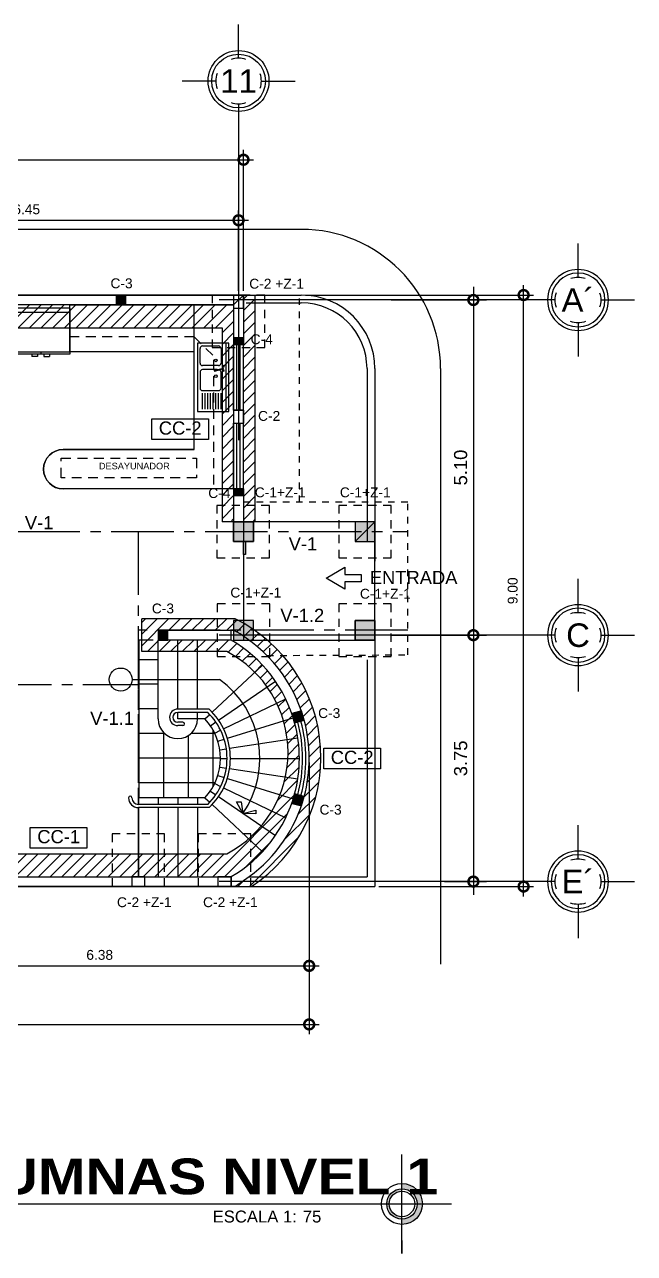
# Model space of a CAD drawing. Header units: inches. Extents: x -370 to 18, y -197 to 199.
# Drawn here: x -301.86 to -292.58, y 17.52 to 36.22 of the extents above; entities that cross this region are included whole.
import ezdxf
from ezdxf.enums import TextEntityAlignment as Align

# ---------------------------------------------------------------- set-up
doc = ezdxf.new("R2010")
doc.units = ezdxf.units.IN
doc.header["$MEASUREMENT"] = 0
doc.header["$PDMODE"] = 34
doc.header["$PDSIZE"] = 0.2
for name, pattern in [('CENTER2', [28.575, 19.05, -3.175, 3.175, -3.175]), ('DASHED', [0.75, 0.5, -0.25]), ('DASHED2', [0.375, 0.25, -0.125]), ('RAYITAS', [0.375, 0.25, -0.125])]:
    doc.linetypes.add(name, pattern=pattern)
for name, color, linetype in [('artefactos', 1, 'Continuous'), ('aux2', 194, 'Continuous'), ('MUEBLES', 7, 'Continuous')]:
    doc.layers.add(name, color=color, linetype=linetype)
doc.styles.add('1', font='arial.ttf')
doc.styles.add('2', font='')
doc.styles.get("Standard").update_dxf_attribs({"font": 'arial.ttf'})
doc.styles.get('2').set_extended_font_data('Arial Black')
doc.dimstyles.new('E100', dxfattribs={"dimtxt": 0.15, "dimasz": 0.15, "dimexe": 0.15, "dimexo": 0.0625, "dimgap": 0.09, "dimtad": 1, "dimzin": 0, "dimdsep": 46, "dimtxsty": 'Standard', "dimblk": 'DOTSMALL', "dimcen": 0.09, "dimdle": 0.15, "dimclrd": 1, "dimclre": 1, "dimclrt": 2, "dimazin": 0, "dimtfac": 1, "dimtofl": 0, "dimtmove": 1, "dimatfit": 1, "dimldrblk": 'OPEN90', "dimfxl": 1, "dimtolj": 1, "dimtzin": 0, "dimarcsym": 0})

# ---------------------------------------------------------------- blocks, each defined once
blk = doc.blocks.new('lp')
at = {"layer": 'artefactos', "color": 1}
for p, q in [((687.89, 606.665), (687.89, 605.365)), ((688.49, 606.665), (687.89, 606.665)), ((687.94, 606.665), (687.94, 605.365)), ((688.49, 605.365), (688.49, 606.665)), ((688.04, 606.215), (688.04, 605.915)), ((688.39, 606.265), (688.09, 606.265)), ((688.44, 605.915), (688.44, 606.215)), ((688.159, 605.892), (687.994, 605.844)), ((688.163, 605.876), (687.996, 605.835)), ((688.116, 605.865), (688.19, 605.865)), ((688.19, 605.865), (688.39, 605.865)), ((688.04, 605.465), (688.04, 605.74)), ((688.09, 605.79), (688.19, 605.79)), ((688.19, 605.79), (688.39, 605.79)), ((688.44, 605.74), (688.44, 605.465)), ((688.39, 605.415), (688.09, 605.415)), ((687.89, 605.365), (688.49, 605.365))]:
    blk.add_line(p, q, dxfattribs=at)
for centre, radius, start, end in [((688.09, 606.215), 0.05, 90, 180), ((688.39, 606.215), 0.05, 0, 90), ((687.995, 605.84), 0.00485, 105, 285), ((688.09, 605.915), 0.05, 180, 250.9242), ((688.161, 605.884), 0.00791, 282.4753, 107.5247), ((688.39, 605.915), 0.05, 270, 0), ((688.09, 605.74), 0.05, 90, 180), ((688.39, 605.74), 0.05, 0, 90), ((688.09, 605.465), 0.05, 180, 270), ((688.39, 605.465), 0.05, 270, 0)]:
    blk.add_arc(centre, radius, start, end, dxfattribs=at)
at = {"layer": 'aux2', "color": 1}
for p, q in [((688.04, 606.615), (688.04, 606.315)), ((688.04, 606.615), (688.04, 606.315)), ((688.04, 606.615), (688.04, 606.315)), ((688.04, 606.615), (688.04, 606.315)), ((688.09, 606.615), (688.09, 606.315)), ((688.14, 606.615), (688.14, 606.315)), ((688.19, 606.615), (688.19, 606.315)), ((688.24, 606.615), (688.24, 606.315)), ((688.29, 606.615), (688.29, 606.315)), ((688.34, 606.615), (688.34, 606.315)), ((688.39, 606.615), (688.39, 606.315)), ((687.988, 605.879), (687.98, 605.873)), ((687.991, 605.874), (687.983, 605.869)), ((687.984, 605.892), (687.989, 605.885)), ((687.988, 605.895), (687.993, 605.888)), ((687.997, 605.873), (688.002, 605.866)), ((688.007, 605.892), (687.999, 605.887)), ((688.001, 605.876), (688.006, 605.869)), ((688.01, 605.887), (688.002, 605.882)), ((687.988, 605.801), (687.98, 605.806)), ((687.991, 605.805), (687.983, 605.81)), ((687.984, 605.787), (687.989, 605.794)), ((687.988, 605.784), (687.993, 605.792)), ((687.997, 605.806), (688.002, 605.813)), ((688.007, 605.787), (687.999, 605.793)), ((688.001, 605.803), (688.006, 605.81)), ((688.01, 605.792), (688.002, 605.797))]:
    blk.add_line(p, q, dxfattribs=at)
for centre, radius in [((687.995, 605.88), 0.00381), ((688.14, 605.99), 0.025), ((687.995, 605.799), 0.00381), ((688.14, 605.69), 0.025)]:
    blk.add_circle(centre, radius, dxfattribs=at)
for centre, radius, start, end in [((687.982, 605.871), 0.00259, 125, 305), ((687.986, 605.894), 0.00259, 35, 215), ((687.984, 605.882), 0.0051, 312.2939, 27.7061), ((687.993, 605.87), 0.0051, 42.2939, 117.7061), ((687.997, 605.891), 0.0051, 222.2939, 297.7061), ((688.006, 605.879), 0.0051, 132.2939, 207.7061), ((688.004, 605.867), 0.00259, 215, 35), ((688.008, 605.89), 0.00259, 305, 125), ((687.982, 605.808), 0.00259, 55, 235), ((687.986, 605.786), 0.00259, 145, 325), ((687.984, 605.797), 0.0051, 332.2939, 47.7061), ((687.993, 605.809), 0.0051, 242.2939, 317.7061), ((687.997, 605.788), 0.0051, 62.2939, 137.7061), ((688.006, 605.801), 0.0051, 152.2939, 227.7061), ((688.004, 605.812), 0.00259, 325, 145), ((688.008, 605.79), 0.00259, 235, 55)]:
    blk.add_arc(centre, radius, start, end, dxfattribs=at)
blk = doc.blocks.new('A$C78C0248E')
at = {"layer": 'artefactos', "color": 2}
for p, q in [((0.244, 0.263), (-0.325, 0.263)), ((-0.325, 0.263), (-0.325, -0.186)), ((0.244, 0.263), (0.244, -0.186)), ((0.244, 0.223), (-0.325, 0.223)), ((0.244, -0.166), (-0.325, -0.166)), ((0.244, -0.186), (-0.325, -0.186)), ((-0.127, -0.186), (-0.127, -0.206)), ((-0.071, -0.206), (-0.127, -0.206)), ((-0.071, -0.186), (-0.071, -0.206)), ((-0.04, -0.166), (-0.04, -0.186)), ((-0.009, -0.186), (-0.009, -0.206)), ((-0.009, -0.206), (0.047, -0.206)), ((0.047, -0.186), (0.047, -0.206))]:
    blk.add_line(p, q, dxfattribs=at)
blk = doc.blocks.new('EJE NORTE NUEVO')
at = {"color": 8}
for p, q in [((0, 3.252), (0, 3.764)), ((-0.347, 2.905), (-0.859, 2.905)), ((0.347, 2.905), (0.859, 2.905))]:
    blk.add_line(p, q, dxfattribs=at)
at = {"color": 2, "linetype": 'CENTER2'}
blk.add_line((0, 2.558), (0, -2.558), dxfattribs=at)
at = {"color": 8}
blk.add_circle((0, 2.905), 0.463, dxfattribs=at)
at = {"color": 4}
blk.add_circle((0, 2.905), 0.409, dxfattribs=at)
at = {"color": 8}
for start, end in [(71.4161, 108.5839), (160.6993, 199.2784), (341.7694, 18.2529), (251.0526, 288.9474)]:
    blk.add_arc((0, 2.905), 0.347, start, end, dxfattribs=at)
at = {"color": 4}
blk.add_attdef('A', text='', height=0.358, dxfattribs=at).set_placement((0, 2.905), align=Align.MIDDLE_CENTER)
blk = doc.blocks.new('_DotSmall')
at = {"color": 0, "linetype": 'ByBlock', "const_width": 0.5}
blk.add_lwpolyline([(-0.0625, 0, 1), (0.0625, 0, 1)], format="xyb", close=True, dxfattribs=at)
blk = doc.blocks.new('*D471')
at = {"color": 1, "lineweight": -2, "transparency": 16777216}
for p, q in [((10.475, 9.062), (10.475, 10.288)), ((16.925, 9.062), (16.925, 10.288)), ((10.325, 10.138), (17.075, 10.138))]:
    blk.add_line(p, q, dxfattribs=at)
at = {"layer": 'DEFPOINTS', "color": 0, "transparency": 16777216}
for p in [(16.925, 10.138), (10.475, 9), (16.925, 9)]:
    blk.add_point(p, dxfattribs=at)
at = {"color": 1, "lineweight": -2, "transparency": 16777216, "xscale": 0.3, "yscale": 0.3, "zscale": 0.3, "rotation": 180}
blk.add_blockref('_DotSmall', (10.475, 10.138), dxfattribs=at)
at = {"color": 1, "lineweight": -2, "transparency": 16777216, "xscale": 0.3, "yscale": 0.3, "zscale": 0.3}
blk.add_blockref('_DotSmall', (16.925, 10.138), dxfattribs=at)
at = {"color": 2, "transparency": 16777216, "insert": (13.7, 10.304), "char_height": 0.15, "attachment_point": 5}
blk.add_mtext('\\A1;6.45', dxfattribs=at)
blk = doc.blocks.new('_Open90')
at = {"color": 0, "linetype": 'ByBlock', "lineweight": -2}
for p, q in [((0, 0), (-1, 0)), ((-0.5, 0.5), (0, 0)), ((0, 0), (-0.5, -0.5))]:
    blk.add_line(p, q, dxfattribs=at)
blk = doc.blocks.new('*D472')
at = {"color": 1, "lineweight": -2, "transparency": 16777216}
for p, q in [((-0.15, 11.059), (17.15, 11.059)), ((0, 9.062), (0, 11.209)), ((17, 9.062), (17, 11.209))]:
    blk.add_line(p, q, dxfattribs=at)
at = {"layer": 'DEFPOINTS', "color": 0, "transparency": 16777216}
for p in [(17, 11.059), (0, 9), (17, 9)]:
    blk.add_point(p, dxfattribs=at)
at = {"color": 1, "lineweight": -2, "transparency": 16777216, "xscale": 0.3, "yscale": 0.3, "zscale": 0.3, "rotation": 180}
blk.add_blockref('_DotSmall', (0, 11.059), dxfattribs=at)
at = {"color": 1, "lineweight": -2, "transparency": 16777216, "xscale": 0.3, "yscale": 0.3, "zscale": 0.3}
blk.add_blockref('_DotSmall', (17, 11.059), dxfattribs=at)
at = {"color": 2, "transparency": 16777216, "insert": (8.5, 11.226), "char_height": 0.15, "attachment_point": 5}
blk.add_mtext('\\A1;17.00', dxfattribs=at)
blk = doc.blocks.new('*D475')
at = {"color": 1, "lineweight": -2, "transparency": 16777216}
for p, q in [((18, 1.887), (18, -2.248)), ((0, -0.062), (0, -2.248)), ((-0.15, -2.098), (18.15, -2.098))]:
    blk.add_line(p, q, dxfattribs=at)
at = {"layer": 'DEFPOINTS', "color": 0, "transparency": 16777216}
for p in [(18, 1.95), (0, 0), (18, -2.098)]:
    blk.add_point(p, dxfattribs=at)
at = {"color": 1, "lineweight": -2, "transparency": 16777216, "xscale": 0.3, "yscale": 0.3, "zscale": 0.3, "rotation": 180}
blk.add_blockref('_DotSmall', (0, -2.098), dxfattribs=at)
at = {"color": 1, "lineweight": -2, "transparency": 16777216, "xscale": 0.3, "yscale": 0.3, "zscale": 0.3}
blk.add_blockref('_DotSmall', (18, -2.098), dxfattribs=at)
at = {"color": 2, "transparency": 16777216, "insert": (9, -1.931), "char_height": 0.15, "attachment_point": 5}
blk.add_mtext('\\A1;18.00', dxfattribs=at)
blk = doc.blocks.new('*D476')
at = {"color": 1, "lineweight": -2, "transparency": 16777216}
for p, q in [((11.622, -0.062), (11.622, -1.357)), ((18, -0.062), (18, -1.357)), ((11.472, -1.207), (18.15, -1.207))]:
    blk.add_line(p, q, dxfattribs=at)
at = {"layer": 'DEFPOINTS', "color": 0, "transparency": 16777216}
for p in [(11.622, 0), (18, 0), (18, -1.207)]:
    blk.add_point(p, dxfattribs=at)
at = {"color": 1, "lineweight": -2, "transparency": 16777216, "xscale": 0.3, "yscale": 0.3, "zscale": 0.3, "rotation": 180}
blk.add_blockref('_DotSmall', (11.622, -1.207), dxfattribs=at)
at = {"color": 1, "lineweight": -2, "transparency": 16777216, "xscale": 0.3, "yscale": 0.3, "zscale": 0.3}
blk.add_blockref('_DotSmall', (18, -1.207), dxfattribs=at)
at = {"color": 2, "transparency": 16777216, "insert": (14.811, -1.041), "char_height": 0.15, "attachment_point": 5}
blk.add_mtext('\\A1;6.38', dxfattribs=at)
blk = doc.blocks.new('*D140')
at = {"color": 1, "lineweight": -2, "transparency": 16777216}
for p, q in [((-221.514, 114.409), (-221.514, 108.909)), ((-222.764, 114.209), (-221.314, 114.209)), ((-222.764, 109.109), (-221.314, 109.109))]:
    blk.add_line(p, q, dxfattribs=at)
at = {"layer": 'DEFPOINTS', "color": 0, "transparency": 16777216}
for p in [(-222.827, 114.209), (-222.827, 109.109), (-221.514, 109.109)]:
    blk.add_point(p, dxfattribs=at)
at = {"color": 1, "lineweight": -2, "transparency": 16777216, "xscale": 0.3, "yscale": 0.3, "zscale": 0.3}
for p, rotation in [((-221.514, 114.209), 90), ((-221.514, 109.109), 270)]:
    blk.add_blockref('_DotSmall', p, dxfattribs=dict(at, rotation=rotation))
at = {"color": 2, "transparency": 16777216, "insert": (-221.707, 111.659), "char_height": 0.2, "attachment_point": 5, "rotation": 90}
blk.add_mtext('\\A1;5.10', dxfattribs=at)
blk = doc.blocks.new('*D141')
at = {"color": 1, "lineweight": -2, "transparency": 16777216}
for p, q in [((-221.514, 109.309), (-221.514, 105.159)), ((-222.764, 109.109), (-221.314, 109.109)), ((-221.951, 105.359), (-221.314, 105.359))]:
    blk.add_line(p, q, dxfattribs=at)
at = {"layer": 'DEFPOINTS', "color": 0, "transparency": 16777216}
for p in [(-222.827, 109.109), (-222.013, 105.359), (-221.514, 105.359)]:
    blk.add_point(p, dxfattribs=at)
at = {"color": 1, "lineweight": -2, "transparency": 16777216, "xscale": 0.3, "yscale": 0.3, "zscale": 0.3}
for p, rotation in [((-221.514, 109.109), 90), ((-221.514, 105.359), 270)]:
    blk.add_blockref('_DotSmall', p, dxfattribs=dict(at, rotation=rotation))
at = {"color": 2, "transparency": 16777216, "insert": (-221.707, 107.234), "char_height": 0.2, "attachment_point": 5, "rotation": 90}
blk.add_mtext('\\A1;3.75', dxfattribs=at)
blk = doc.blocks.new('*D477')
at = {"color": 1, "lineweight": -2, "transparency": 16777216}
for p, q in [((17.942, 9), (21.414, 9)), ((21.264, -0.15), (21.264, 9.15)), ((19.062, 0), (21.414, 0))]:
    blk.add_line(p, q, dxfattribs=at)
at = {"layer": 'DEFPOINTS', "color": 0, "transparency": 16777216}
for p in [(17.88, 9), (21.264, 9), (19, 0)]:
    blk.add_point(p, dxfattribs=at)
at = {"color": 1, "lineweight": -2, "transparency": 16777216, "xscale": 0.3, "yscale": 0.3, "zscale": 0.3}
for p, rotation in [((21.264, 9), 90), ((21.264, 0), 270)]:
    blk.add_blockref('_DotSmall', p, dxfattribs=dict(at, rotation=rotation))
at = {"color": 2, "transparency": 16777216, "insert": (21.098, 4.5), "char_height": 0.15, "attachment_point": 5, "rotation": 90}
blk.add_mtext('\\A1;9.00', dxfattribs=at)
blk = doc.blocks.new('*U688')
h = blk.add_hatch(color=1)
h.paths.add_polyline_path([(22.575, 0), (22.615, 0, 0.414214), (22.829, -0.214), (22.829, -0.255, -0.414214)])
h.paths.add_polyline_path([(22.829, 0.255), (22.829, 0.214, 0.414214), (22.615, 0), (22.575, 0, -0.414214)])
h = blk.add_hatch(color=1)
h.paths.add_polyline_path([(22.829, 0.255), (22.829, 0.343, -0.414214), (23.172, 0), (23.084, 0, 0.414214)])
h.paths.add_polyline_path([(23.084, 0), (23.172, 0, -0.414214), (22.829, -0.343), (22.829, -0.255, 0.414214)])
at = {"color": 13}
for p, q in [((22.829, -0.83), (22.829, 0.83)), ((0, 0), (23.659, 0))]:
    blk.add_line(p, q, dxfattribs=at)
at = {"color": 5}
for p, q in [((22.829, 0.611), (22.829, 0.83)), ((0, 0), (0.218, 0)), ((23.441, 0), (23.659, 0)), ((22.829, -0.611), (22.829, -0.83))]:
    blk.add_line(p, q, dxfattribs=at)
at = {"color": 13}
for radius in [0.343, 0.255, 0.214]:
    blk.add_circle((22.829, 0), radius, dxfattribs=at)
at = {"color": 2, "linetype": 'Continuous', "style": '1'}
blk.add_text('ESCALA 1:', height=0.2, dxfattribs=at).set_placement((19.653, -0.311))
at = {"color": 1, "linetype": 'Continuous', "style": '2'}
blk.add_attdef('TITULO', (0.308, 0.162), '', height=0.6, dxfattribs=at)
at = {"color": 2, "linetype": 'Continuous', "style": '1'}
blk.add_attdef('DESCRIPCION', (0.308, -0.373), '', height=0.2, dxfattribs=at)
at = {"color": 2, "style": '1'}
blk.add_attdef('ESCALA', (21.166, -0.311), '', height=0.2, dxfattribs=at)
blk = doc.blocks.new('A$C4C712806')
at = {"transparency": 33554610}
h = blk.add_hatch(dxfattribs=at)
h.set_pattern_fill('NET', color=8, scale=3)
h.set_pattern_definition([(0, (303.63194, -49.56618), (0, 0.375), []), (90, (303.63194, -49.56618), (-0.375, 2e-17), [])])
h.paths.add_polyline_path([(15.4, 1.35), (16.413, 1.35, 0.394835), (16.413, 2.55), (16.3, 2.55, -1), (15.7, 2.55), (15.7, 3.75), (15.4, 3.75)])
at = {"color": 8}
for p, q in [((17.88, 10), (-1.877, 10)), ((17, 9), (13.422, 9)), ((16.85, 8.85), (17, 9)), ((17, 9), (17.88, 9)), ((17, 9), (17, 8.25)), ((16.85, 8.85), (13.422, 8.85)), ((16.25, 6.65), (16.25, 8.85)), ((16.85, 8.85), (16.85, 8.25)), ((17.043, 8.88), (17.88, 8.88)), ((16.85, 8.25), (17, 8.25)), ((18.88, 7.88), (18.88, 5.25)), ((19, 7.88), (19, 4.95)), ((20, 7.88), (20, -1.183)), ((16.85, 7.25), (16.85, 7.05)), ((16.85, 7.25), (17, 7.25)), ((17, 7.25), (17, 7.05)), ((16.85, 7.05), (17, 7.05)), ((16.85, 6.05), (16.85, 5.55)), ((16.85, 6.05), (17, 6.05)), ((17, 6.05), (17, 5.55)), ((15.7, 3.9), (16.85, 3.9)), ((15.7, 3.9), (15.7, 3.75)), ((16.811, 3.75), (15.7, 3.75)), ((15.7, 2.55), (15.7, 3.75)), ((16, 2.7), (16, 3.75)), ((16.3, 2.7), (16.3, 3.75)), ((16.811, 3.75), (16.811, 3.9)), ((19, 3.75), (19, 0)), ((16.523, 2.652), (17.289, 3.37)), ((18.88, 3.45), (18.88, 0.15)), ((16.619, 2.532), (17.485, 3.126)), ((16.697, 2.398), (17.642, 2.856)), ((16.475, 2.7), (16, 2.7)), ((16.455, 2.65), (16, 2.65)), ((16, 2.55), (16, 2.65)), ((16.3, 2.55), (16.3, 2.65)), ((16.413, 2.55), (16.486, 2.618)), ((16.413, 2.55), (16, 2.55)), ((16.079, 2.5), (16, 2.5)), ((16.079, 2.45), (16, 2.45)), ((16.496, 2.447), (16.578, 2.504)), ((16.754, 2.255), (17.757, 2.566)), ((17.923, 2.529), (17.779, 2.49)), ((16.562, 2.333), (16.652, 2.377)), ((16.788, 2.104), (17.827, 2.261)), ((16.611, 2.21), (16.706, 2.24)), ((16.64, 2.082), (16.739, 2.097)), ((16.65, 1.95), (16.75, 1.95)), ((16.8, 1.95), (17.85, 1.95)), ((16.611, 1.69), (16.706, 1.66)), ((16.64, 1.818), (16.739, 1.803)), ((16.788, 1.796), (17.827, 1.639)), ((16.562, 1.567), (16.652, 1.523)), ((16.697, 1.502), (17.642, 1.044)), ((16.754, 1.645), (17.757, 1.334)), ((15.3, 1.35), (15.3, 1.35)), ((16.413, 1.35), (15.4, 1.35)), ((15.4, 1.35), (15.4, 1.25)), ((15.7, 1.35), (15.7, 1.25)), ((16, 1.35), (16, 1.25)), ((16.3, 1.35), (16.3, 1.25)), ((16.413, 1.35), (16.486, 1.282)), ((16.496, 1.453), (16.578, 1.396)), ((16.619, 1.368), (17.485, 0.774)), ((17.923, 1.371), (17.779, 1.41)), ((16.455, 1.25), (15.4, 1.25)), ((16.475, 1.2), (15.4, 1.2)), ((15.4, 1.2), (15.4, 0.15)), ((15.4, 0.15), (15.4, 1.2)), ((15.7, 1.2), (15.7, 0.15)), ((16, 1.2), (16, 0.15)), ((16.3, 1.2), (16.3, 0.15)), ((16.523, 1.248), (17.289, 0.53)), ((0, 0), (19, 0)), ((11.697, 0.15), (16.811, 0.15)), ((16.811, 0.15), (16.811, 0)), ((17.085, 0.15), (18.88, 0.15))]:
    blk.add_line(p, q, dxfattribs=at)
at = {"color": 8, "linetype": 'RAYITAS', "ltscale": 0.3}
blk.add_line((17.85, 5.85), (17.85, 8.994), dxfattribs=at)
at = {"color": 8, "linetype": 'DASHED', "ltscale": 0.3}
for p, q in [((16.25, 8.366), (14.357, 8.366)), ((16.25, 8.366), (16.55, 8.066)), ((16.55, 6.116), (16.55, 8.066))]:
    blk.add_line(p, q, dxfattribs=at)
at = {"color": 1}
for p, q in [((16.85, 7.25), (16.85, 8.25)), ((17, 7.25), (17, 8.25)), ((16.85, 6.05), (16.85, 7.05)), ((17, 6.05), (17, 7.05))]:
    blk.add_line(p, q, dxfattribs=at)
at = {"color": 2}
for p, q in [((16.9, 7.25), (16.9, 8.25)), ((16.95, 7.25), (16.95, 8.25)), ((16.9, 6.05), (16.9, 7.05)), ((16.95, 6.05), (16.95, 7.05))]:
    blk.add_line(p, q, dxfattribs=at)
at = {"color": 8, "linetype": 'DASHED', "ltscale": 0.5}
for p in [(15.4, 1.25), (16, 3.75)]:
    blk.add_line(p, (15.4, 3.75), dxfattribs=at)
at = {"color": 8}
blk.add_lwpolyline([(16.85, 6.05), (14.257, 6.05, -1), (14.257, 6.65), (16.25, 6.65), (16.25, 8.137), (14.357, 8.137), (14.357, 8.85), (16.846, 8.85), (16.85, 6.05)], format="xyb", dxfattribs=at)
at = {"color": 8, "linetype": 'RAYITAS', "ltscale": 0.3}
blk.add_lwpolyline([(17.358, 3.516), (17.358, 3.516), (19.5, 3.525), (19.5, 5.85), (17, 5.85), (17, 5.85)], dxfattribs=at)
at = {"color": 8}
for points in [[(19, 5.55), (17, 5.55), (17, 3.75), (19, 3.75)], [(17, 5.25), (17.031, 5.25), (17.031, 5.05), (17, 5.05)]]:
    blk.add_lwpolyline(points, close=True, dxfattribs=at)
for points in [[(15.306, 3.15), (16.635, 3.15)], [(16.99, 1.113), (16.894, 1.29), (16.962, 1.29), (16.99, 1.113), (17.188, 1.163), (17.188, 1.107), (16.99, 1.113)]]:
    blk.add_lwpolyline(points, dxfattribs=at)
blk.add_circle((15.131, 3.15), 0.175, dxfattribs=at)
for centre, radius, start, end in [((17.88, 7.88), 2.12, 0, 90), ((17.88, 7.88), 1.12, 0, 90), ((17.88, 7.88), 1, 0, 90), ((15.772, 1.95), 2.078, 15.0705, 60.0096), ((15.772, 1.95), 2.228, 15.0705, 61.0594), ((15.772, 1.95), 1.478, 325.5266, 54.2687), ((16, 2.575), 0.125, 90, 270), ((16, 2.575), 0.075, 90, 270), ((15.772, 1.95), 0.978, 314.3113, 45.6887), ((15.772, 1.95), 1.028, 313.165, 46.835), ((16, 2.55), 0.3, 180, 0), ((16.079, 2.475), 0.025, 270, 90), ((15.772, 1.95), 0.878, 316.9083, 43.0917), ((15.275, 1.35), 0.025, 0, 180), ((15.4, 1.35), 0.15, 180, 270), ((15.4, 1.35), 0.1, 180, 270), ((15.772, 1.95), 2.078, 299.9904, 344.9295), ((15.772, 1.95), 2.228, 306.118, 344.9295)]:
    blk.add_arc(centre, radius, start, end, dxfattribs=at)
at = {"color": 1}
for radius in [2.078, 2.228]:
    blk.add_arc((15.772, 1.95), radius, 344.9295, 15.0705, dxfattribs=at)
at = {"color": 2}
for radius in [2.128, 2.178]:
    blk.add_arc((15.772, 1.95), radius, 344.9295, 15.0705, dxfattribs=at)
at = {"layer": 'MUEBLES', "color": 8}
for p, q in [((16.25, 6.65), (14.257, 6.65)), ((16.85, 6.05), (14.257, 6.05))]:
    blk.add_line(p, q, dxfattribs=at)
at = {"layer": 'MUEBLES', "color": 8, "linetype": 'DASHED', "ltscale": 0.3}
blk.add_lwpolyline([(16.285, 6.517), (16.285, 6.22), (14.224, 6.22), (14.224, 6.517)], close=True, dxfattribs=at)
at = {"layer": 'MUEBLES', "color": 8}
for points in [[(16.85, 5.25), (17.15, 5.25), (17.15, 5.55), (16.85, 5.55)], [(18.7, 5.25), (19, 5.25), (19, 5.55), (18.7, 5.55)], [(16.85, 3.75), (17.15, 3.75), (17.15, 4.05), (16.85, 4.05)], [(18.7, 3.75), (19, 3.75), (19, 4.05), (18.7, 4.05)]]:
    blk.add_lwpolyline(points, close=True, dxfattribs=at)
blk.add_lwpolyline([(18.544, 4.749), (18.792, 4.749), (18.792, 4.635), (18.544, 4.635), (18.544, 4.527), (18.259, 4.692), (18.544, 4.857), (18.544, 4.749)], dxfattribs=at)
blk.add_arc((14.257, 6.35), 0.3, 90, 270, dxfattribs=at)
blk.add_blockref('EJE NORTE NUEVO', (16.925, 9.352)).add_auto_attribs({'A': '11'})
ref = blk.add_blockref('EJE NORTE NUEVO', (19.187, 8.925), dxfattribs=dict(xscale=-1, rotation=270))
ref.add_attrib('A', 'A´', dxfattribs={"color": 4, "height": 0.3581}).set_placement((22.092, 8.925), align=Align.MIDDLE_CENTER)
ref = blk.add_blockref('EJE NORTE NUEVO', (19.187, 3.825), dxfattribs=dict(xscale=-1, rotation=270))
ref.add_attrib('A', 'C', dxfattribs={"color": 4, "height": 0.358}).set_placement((22.092, 3.825), align=Align.MIDDLE_CENTER)
ref = blk.add_blockref('EJE NORTE NUEVO', (19.187, 0.075), dxfattribs=dict(xscale=-1, rotation=270))
ref.add_attrib('A', 'E´', dxfattribs={"color": 4, "height": 0.3581}).set_placement((22.092, 0.075), align=Align.MIDDLE_CENTER)
at = {"layer": 'MUEBLES', "color": 8, "xscale": 1.56056294117736, "yscale": 1.56056294117736, "zscale": 1.56056294117736}
blk.add_blockref('A$C78C0248E', (13.975, 8.389), dxfattribs=at)
at = {"layer": 'MUEBLES', "color": 8, "xscale": 0.8000000000000114, "yscale": 0.8000000000000114, "zscale": 0.8000000000000114, "rotation": 180}
blk.add_blockref('lp', (567.09, 492.558), dxfattribs=at)
at = {"color": 8, "insert": (18.922, 4.802), "char_height": 0.2, "attachment_point": 1}
blk.add_mtext('ENTRADA', dxfattribs=at)
at = {"layer": 'MUEBLES', "color": 8, "insert": (15.878, 6.347), "char_height": 0.1, "attachment_point": 9}
blk.add_mtext('DESAYUNADOR', dxfattribs=at)
at = {"color": 8}
for base, p1, p2, picture, middle in [((17, 11.059), (0, 9), (17, 9), '*D472', (8.5, 11.226)), ((16.925, 10.138), (10.475, 9), (16.925, 9), '*D471', (13.7, 10.304)), ((18, -2.098), (0, 0), (18, 1.95), '*D475', (9, -1.931)), ((18, -1.207), (11.622, 0), (18, 0), '*D476', (14.811, -1.041))]:
    dim = blk.add_linear_dim(base=base, p1=p1, p2=p2, dimstyle='E100', dxfattribs=at)
    dim.commit()
    dim.dimension.update_dxf_attribs({"geometry": picture, "text_midpoint": middle})
dim = blk.add_linear_dim(base=(21.264, 9), p1=(19, 0), p2=(17.88, 9), angle=90, dimstyle='E100')
dim.commit()
dim.dimension.update_dxf_attribs({"geometry": '*D477', "text_midpoint": (21.098, 4.5)})
for base, p1, p2, picture, middle in [((20.499, 3.825), (19.187, 8.925), (19.187, 3.825), '*D140', (20.307, 6.375)), ((20.499, 0.075), (19.187, 3.825), (20, 0.075), '*D141', (20.307, 1.95))]:
    dim = blk.add_linear_dim(base=base, p1=p1, p2=p2, angle=90, dimstyle='E100')
    dim.commit()
    dim.dimension.update_dxf_attribs({"geometry": picture, "text_midpoint": middle, "insert": (242.013, -105.284)})

msp = doc.modelspace()

# ---------------------------------------------------------------- hatches: boundary and pattern name
h = msp.add_hatch()
h.set_pattern_fill('ANSI31', color=8)
h.set_pattern_definition([(45, (54.3584, 15.10135), (-0.088388348, 0.088388348), [])])
h.paths.add_polyline_path([(-306.7809, 31.9521), (-310.3809, 31.9521), (-310.3809, 27.2521), (-310.5309, 27.2521), (-310.5309, 32.1021), (-310.7059, 32.1021), (-310.7059, 26.4271), (-315.0309, 26.4271), (-315.0309, 32.1021), (-315.3809, 32.1021), (-315.3809, 26.2521), (-310.3809, 26.2521), (-310.3809, 26.1021), (-315.3809, 26.1021), (-315.3809, 23.2521), (-308.13371, 23.2521), (-308.13371, 26.2521), (-307.98371, 26.2521), (-307.98371, 23.2521), (-303.98371, 23.2521), (-303.98371, 26.1021), (-306.98371, 26.1021), (-306.98371, 26.2521), (-303.83371, 26.2521), (-303.83371, 23.2521), (-298.72033, 23.2521, 0.57746147), (-298.72033, 26.8521), (-299.8309, 26.8521), (-299.8309, 27.0021), (-298.6809, 27.0021, -0.54828633), (-298.44571, 23.2521), (-298.65128, 23.1021), (-298.40866, 23.1021, 0.57759497), (-298.65866, 27.1771), (-300.0809, 27.1771), (-300.0809, 26.6771), (-298.78598, 26.6771, -0.60681871), (-298.78598, 23.6021), (-303.65859, 23.6021), (-303.65715, 26.4271), (-310.2059, 26.4271), (-310.2059, 27.4387), (-304.8059, 27.4387), (-304.8059, 31.6021), (-298.8559, 31.6021), (-298.8559, 28.6521), (-298.6809, 28.6521), (-298.6809, 31.9521), (-304.9809, 31.9521), (-304.9809, 27.6137), (-305.1309, 27.6137), (-305.1309, 31.9521), (-306.6309, 31.9521), (-306.6309, 29.2521), (-306.7809, 29.2521)])
h.paths.add_polyline_path([(-306.9559, 31.6021), (-306.9559, 27.9387), (-310.2059, 27.9387), (-310.2059, 31.6021)], flags=16)
h.paths.add_polyline_path([(-306.4559, 31.6021), (-305.3059, 31.6021), (-305.3059, 27.9387), (-306.4559, 27.9387)], flags=16)
h.paths.add_polyline_path([(-309.3809, 27.7637), (-306.7809, 27.7637), (-306.7809, 28.4521), (-306.6309, 28.4521), (-306.6309, 27.7637), (-305.9309, 27.7637), (-305.9309, 27.6137), (-309.3809, 27.6137)], flags=16)
h.paths.add_polyline_path([(-308.30871, 25.9271), (-308.30871, 23.6021), (-315.0309, 23.6021), (-315.0309, 25.9271)], flags=16)
h.paths.add_polyline_path([(-307.80871, 25.9271), (-304.15739, 25.9271), (-304.15857, 23.6021), (-307.80871, 23.6021)], flags=16)
h = msp.add_hatch(color=3)
h.dxf.hatch_style = 1
h.paths.add_polyline_path([(-300.46981, 31.9521), (-300.31981, 31.9521), (-300.31981, 32.1021), (-300.46981, 32.1021)])
h = msp.add_hatch()
h.set_pattern_fill('ANSI31', color=8)
h.paths.add_polyline_path([(-298.3559, 32.1021), (-298.5309, 32.1021), (-298.5309, 28.6521), (-298.3809, 28.6521), (-298.3559, 28.6521)])
h = msp.add_hatch(color=1)
h.dxf.hatch_style = 1
h.paths.add_polyline_path([(-298.6809, 31.4521), (-298.6809, 31.3521), (-298.5309, 31.3521), (-298.5309, 31.4521)])
h = msp.add_hatch(color=1)
h.dxf.hatch_style = 1
h.paths.add_polyline_path([(-298.6809, 29.1521), (-298.6809, 29.0521), (-298.5309, 29.0521), (-298.5309, 29.1521)])
h = msp.add_hatch(color=256)
h.dxf.hatch_style = 1
h.paths.add_polyline_path([(-298.3809, 28.3521), (-298.6809, 28.3521), (-298.6809, 28.6521), (-298.3809, 28.6521)])
h = msp.add_hatch(color=256)
h.dxf.hatch_style = 1
h.paths.add_polyline_path([(-296.8309, 28.3521), (-296.5309, 28.3521), (-296.5309, 28.6521), (-296.8309, 28.6521)])
h = msp.add_hatch(color=256)
h.dxf.hatch_style = 1
h.paths.add_polyline_path([(-298.6809, 26.8521), (-298.3809, 26.8521), (-298.3809, 27.1521), (-298.6809, 27.1521)])
h = msp.add_hatch(color=256)
h.dxf.hatch_style = 1
h.paths.add_polyline_path([(-296.8309, 27.1521), (-296.5309, 27.1521), (-296.5309, 26.8521), (-296.8309, 26.8521)])
h = msp.add_hatch(color=3)
h.dxf.hatch_style = 1
h.paths.add_polyline_path([(-299.8309, 26.8521), (-299.6809, 26.8521), (-299.6809, 27.0021), (-299.8309, 27.0021)])
h = msp.add_hatch(color=3)
h.dxf.hatch_style = 1
h.paths.add_polyline_path([(-297.75191, 25.59075), (-297.60754, 25.63146), (-297.64825, 25.77583), (-297.79262, 25.73512)])
h = msp.add_hatch(color=3)
h.dxf.hatch_style = 1
h.paths.add_polyline_path([(-297.79138, 24.3669), (-297.64654, 24.32789), (-297.60754, 24.47274), (-297.75238, 24.51174)])

# ---------------------------------------------------------------- linework, layer by layer
at = {"color": 2}
for p, q in [((-298.3559, 28.6521), (-298.8559, 28.6521)), ((-300.0809, 26.6771), (-300.0809, 27.1771))]:
    msp.add_line(p, q, dxfattribs=at)
msp.add_line((-296.5309, 28.6521), (-296.8309, 28.3521))
for points in [[(-310.7059, 26.4271), (-310.7059, 32.1021), (-298.3559, 32.1021), (-298.3559, 28.6521)], [(-304.8059, 31.6021), (-298.8559, 31.6021), (-298.8559, 28.6521)], [(-298.44571, 23.2521), (-298.65128, 23.1021), (-315.5309, 23.1021), (-315.5309, 25.9271)]]:
    msp.add_lwpolyline(points, dxfattribs=at)
at = {"color": 5}
for points in [[(-300.46981, 31.9521), (-300.31981, 31.9521), (-300.31981, 32.1021), (-300.46981, 32.1021)], [(-298.6809, 31.9021), (-298.5309, 31.9021), (-298.5309, 32.1021), (-298.6809, 32.1021)], [(-298.6809, 31.4521), (-298.6809, 31.3521), (-298.5309, 31.3521), (-298.5309, 31.4521)], [(-298.6809, 30.1521), (-298.5309, 30.1521), (-298.5309, 30.3521), (-298.6809, 30.3521)], [(-298.6809, 29.1521), (-298.6809, 29.0521), (-298.5309, 29.0521), (-298.5309, 29.1521)], [(-298.3809, 28.3521), (-298.6809, 28.3521), (-298.6809, 28.6521), (-298.3809, 28.6521)], [(-296.8309, 28.3521), (-296.5309, 28.3521), (-296.5309, 28.6521), (-296.8309, 28.6521)], [(-298.6809, 26.8521), (-298.3809, 26.8521), (-298.3809, 27.1521), (-298.6809, 27.1521)], [(-296.8309, 27.1521), (-296.5309, 27.1521), (-296.5309, 26.8521), (-296.8309, 26.8521)], [(-299.8309, 26.8521), (-299.6809, 26.8521), (-299.6809, 27.0021), (-299.8309, 27.0021)], [(-297.75191, 25.59075), (-297.60754, 25.63146), (-297.64825, 25.77583), (-297.79262, 25.73512)], [(-297.79138, 24.3669), (-297.64654, 24.32789), (-297.60754, 24.47274), (-297.75238, 24.51174)], [(-300.2309, 23.2521), (-300.2309, 23.1021), (-300.0309, 23.1021), (-300.0309, 23.2521)], [(-298.92033, 23.2521), (-298.92033, 23.1021), (-298.72033, 23.1021), (-298.72033, 23.2521)]]:
    msp.add_lwpolyline(points, close=True, dxfattribs=at)
at = {"color": 1, "linetype": 'DASHED2', "ltscale": 0.5}
for points in [[(-299.0059, 31.3021), (-298.2059, 31.3021), (-298.2059, 32.1021), (-299.0059, 32.1021)], [(-298.93479, 28.1021), (-298.13479, 28.1021), (-298.13479, 28.9021), (-298.93479, 28.9021)], [(-297.0809, 28.1021), (-296.2809, 28.1021), (-296.2809, 28.9021), (-297.0809, 28.9021)], [(-298.9309, 26.6021), (-298.1309, 26.6021), (-298.1309, 27.4021), (-298.9309, 27.4021)], [(-297.0809, 26.6021), (-296.2809, 26.6021), (-296.2809, 27.4021), (-297.0809, 27.4021)], [(-300.5309, 23.1021), (-299.7309, 23.1021), (-299.7309, 23.9021), (-300.5309, 23.9021)], [(-299.22033, 23.1021), (-298.42033, 23.1021), (-298.42033, 23.9021), (-299.22033, 23.9021)]]:
    msp.add_lwpolyline(points, close=True, dxfattribs=at)
at = {"color": 2}
for points in [[(-299.92752, 30.21887), (-299.06476, 30.21887), (-299.06476, 29.90297), (-299.92752, 29.90297)], [(-297.30967, 25.2089), (-296.44691, 25.2089), (-296.44691, 24.89299), (-297.30967, 24.89299)], [(-301.77746, 24.00149), (-300.9147, 24.00149), (-300.9147, 23.68558), (-301.77746, 23.68558)]]:
    msp.add_lwpolyline(points, close=True, dxfattribs=at)
at = {"color": 6, "linetype": 'CENTER2', "ltscale": 0.05}
for points in [[(-304.8309, 28.5021), (-296.0309, 28.5021)], [(-300.1309, 23.2521), (-300.1309, 28.5021)], [(-296.0309, 27.0021), (-300.1309, 27.0021)], [(-303.83371, 26.1771), (-300.1309, 26.1771)]]:
    msp.add_lwpolyline(points, dxfattribs=at)
at = {"color": 2}
for points in [[(-304.15883, 23.1021), (-298.40866, 23.1021, 0.57759497), (-298.65866, 27.1771), (-300.0809, 27.1771)], [(-310.2059, 26.4271), (-303.65715, 26.4271), (-303.65859, 23.6021), (-298.78598, 23.6021, 0.60681871), (-298.78598, 26.6771), (-300.0809, 26.6771)]]:
    msp.add_lwpolyline(points, format="xyb", dxfattribs=at)

# ---------------------------------------------------------------- block references
msp.add_blockref('A$C4C712806', (-315.5309, 23.1021))
at = {"xscale": 0.9073029058261515, "yscale": 0.9073029058261515, "zscale": 0.9073029058261515}
msp.add_blockref('*U688', (-316.83218, 18.27204), dxfattribs=at).add_auto_attribs({'TITULO': 'PLANTA DE CIMENTACION Y COLUMNAS NIVEL 1', 'DESCRIPCION': 'VIVIENDA UNIFAMILIAR 2 NIVELES', 'ESCALA': '75'})

# ---------------------------------------------------------------- texts
at = {"color": 2, "attachment_point": 1}
for s, insert, char_height in [('C-3', (-300.55596, 32.35591), 0.15), ('C-2 +Z-1', (-298.44298, 32.34997), 0.15), ('C-4', (-298.4218, 31.50455), 0.15), ('C-2 ', (-298.30958, 30.33795), 0.15), ('CC-2', (-299.82029, 30.17838), 0.2), ('C-1+Z-1 ', (-298.35902, 29.1752), 0.15), ('C-1+Z-1 ', (-297.06396, 29.1752), 0.15), ('C-4', (-299.06713, 29.16363), 0.15), ('V-1', (-301.85896, 28.73863), 0.2), ('V-1', (-297.84276, 28.4169), 0.2), ('C-1+Z-1 ', (-298.73075, 27.64995), 0.15), ('C-1+Z-1 ', (-296.75833, 27.63216), 0.15), ('C-3', (-299.92608, 27.40813), 0.15), ('V-1.2', (-297.96996, 27.32811), 0.2), ('C-3', (-297.39472, 25.81587), 0.15), ('V-1.1', (-300.86472, 25.76196), 0.2), ('CC-2', (-297.20244, 25.1684), 0.2), ('C-3', (-297.37386, 24.34699), 0.15), ('CC-1', (-301.67023, 23.96099), 0.2), ('C-2 +Z-1', (-300.45719, 22.93822), 0.15), ('C-2 +Z-1', (-299.14662, 22.93822), 0.15)]:
    msp.add_mtext(s, dxfattribs=dict(at, insert=insert, char_height=char_height))

doc.saveas('drawing.dxf')
